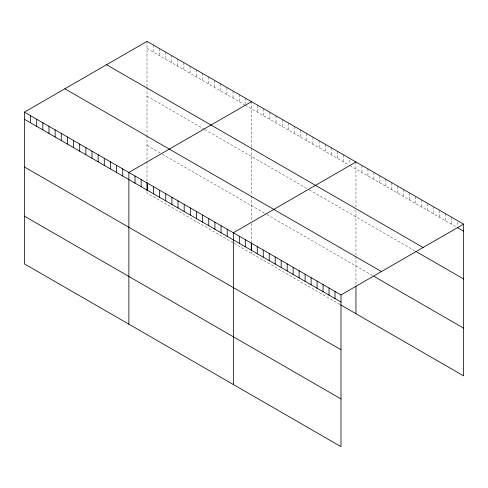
<?xml version="1.0" encoding="UTF-8"?>
<svg xmlns="http://www.w3.org/2000/svg" width="488" height="488" viewBox="0 0 488 488"><rect width="100%" height="100%" fill="white"/><g stroke="black" fill="none" stroke-linecap="round" stroke-linejoin="round"><path stroke-width="0.37" stroke-dasharray="2.44 1.83" d="M147.01 48.465L244.726 104.877M245.336 105.231L348.585 164.84M349.811 165.554L455.829 226.755M147.01 96.185L204.161 129.186M204.777 129.54L308.636 189.503M309.252 189.856L414.562 250.661M147.01 145.357L161.76 153.873M162.37 154.226L266.234 214.189M266.844 214.543L372.704 275.659M233.044 242.756L147.01 193.077L147.01 191.589M234.277 243.463L339.977 304.488M457.622 222.107L457.622 226.371M451.638 217.227L451.638 224.34M445.66 213.774L445.66 220.887M439.682 210.322L439.682 217.434M433.698 206.869L433.698 213.982M427.72 203.417L427.72 210.529M421.742 199.964L421.742 207.077M415.758 196.511L415.758 203.624M409.78 193.059L409.78 200.171M403.802 189.606L403.802 196.719M397.818 186.154L397.818 193.266M391.84 182.701L391.84 189.814M385.862 179.249L385.862 186.361M379.877 175.796L379.877 182.909M373.9 172.343L373.9 179.456M367.921 168.891L367.921 176.003M361.937 165.438L361.937 172.551M355.959 161.986L355.959 207.132M355.959 210.114L355.959 255.566M355.959 256.31L355.959 284.632M349.811 159.863L349.811 164.133M343.668 154.891L343.668 162.004M337.519 151.341L337.519 158.454M331.376 147.797L331.376 154.909M325.228 144.247L325.228 151.359M319.085 140.697L319.085 147.809M312.942 137.152L312.942 144.265M306.793 133.602L306.793 140.715M300.651 130.058L300.651 137.165M294.502 126.508L294.502 133.62M288.359 122.958L288.359 130.07M282.21 119.414L282.21 126.52M276.068 115.863L276.068 122.976M269.919 112.313L269.919 119.426M263.776 108.769L263.776 115.876M257.627 105.219L257.627 112.332M251.485 101.669L251.485 147.559M251.485 148.303L251.485 195.243M251.485 195.987L251.485 220.588M251.485 223.571L251.485 242.213M251.485 251.906L251.485 253.394M245.336 98.125L245.336 103.81M239.193 94.574L239.193 101.687M233.044 91.024L233.044 98.137M226.902 87.48L226.902 94.587M220.753 83.93L220.753 91.043M214.61 80.38L214.61 87.492M208.461 76.836L208.461 83.942M202.319 73.285L202.319 80.398M196.17 69.735L196.17 76.848M190.027 66.191L190.027 73.298M183.878 62.641L183.878 69.753M177.736 59.091L177.736 66.203M171.593 55.547L171.593 62.659M165.444 51.996L165.444 59.109M159.301 48.446L159.301 55.559M153.153 44.902L153.153 52.015M147.01 41.352L147.01 86.492M147.01 87.236L147.01 134.926M147.01 135.67L147.01 161.016M147.01 161.76L147.01 181.896"/><path stroke-width="0.73" d="M24.4 112.136L340.99 294.923L340.99 446.648L24.4 263.868L24.4 112.136L147.01 41.352L463.6 224.132L463.6 375.864L340.594 304.847M251.485 101.669L128.875 172.459L128.875 324.185M355.959 161.986L233.349 232.776L233.349 384.501M340.99 294.923L463.6 224.132M457.622 227.792L463.6 231.245M106.549 64.709L423.139 247.495M415.758 251.351L463.6 278.971M64.861 88.779L381.451 271.56M373.9 276.348L463.6 328.137M24.4 119.249L340.99 302.035M24.4 166.975L340.99 349.756M24.4 216.141L340.99 398.928M355.959 286.127L355.959 313.717M335.012 291.47L335.012 298.583M329.034 288.018L329.034 295.13M323.05 284.565L323.05 291.678M317.072 281.112L317.072 288.225M311.094 277.66L311.094 284.772M305.11 274.207L305.11 281.32M299.132 270.755L299.132 277.867M293.154 267.302L293.154 274.415M287.17 263.849L287.17 270.962M281.192 260.397L281.192 267.509M275.214 256.944L275.214 264.057M269.23 253.492L269.23 260.604M263.252 250.039L263.252 257.152M257.274 246.586L257.274 253.699M251.485 242.957L251.485 250.417M251.289 243.134L251.289 250.246M245.311 239.681L245.311 246.794M239.334 236.229L239.334 243.341M227.207 229.226L227.207 236.338M221.058 225.682L221.058 232.788M214.915 222.131L214.915 229.244M208.766 218.581L208.766 225.694M202.624 215.037L202.624 222.144M196.475 211.487L196.475 218.6M190.332 207.937L190.332 215.049M184.183 204.393L184.183 211.499M178.041 200.843L178.041 207.955M171.892 197.292L171.892 204.405M165.749 193.748L165.749 200.855M159.606 190.198L159.606 197.311M153.458 186.648L153.458 193.76M147.315 183.104L147.315 190.216M147.01 182.64L147.01 190.845M141.166 179.554L141.166 186.666M135.023 176.003L135.023 183.116M122.732 168.909L122.732 176.022M116.583 165.359L116.583 172.471M110.441 161.815L110.441 168.927M104.292 158.264L104.292 165.377M98.149 154.714L98.149 161.827M92 151.17L92 158.283M85.858 147.62L85.858 154.733M79.709 144.07L79.709 151.182M73.566 140.526L73.566 147.638M67.417 136.976L67.417 144.088M61.275 133.425L61.275 140.538M55.126 129.881L55.126 136.994M48.983 126.331L48.983 133.444M42.834 122.781L42.834 129.893M36.691 119.237L36.691 126.349M30.543 115.686L30.543 122.799"/></g></svg>
